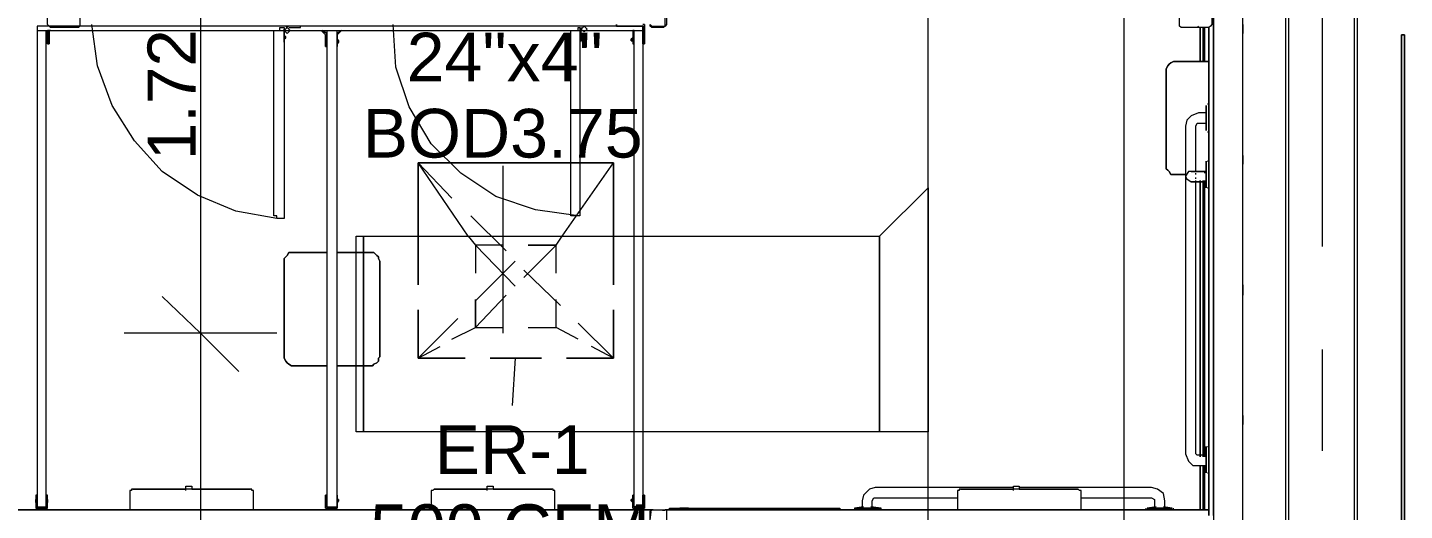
# Model space of a CAD drawing. Header units: metres. Extents: x -2 to 237, y -8 to 52.
# Drawn here: x 36.022 to 40.313, y 29.409 to 30.914 of the extents above; entities that cross this region are included whole.
import ezdxf

# ---------------------------------------------------------------- set-up
doc = ezdxf.new("R2010")
doc.units = ezdxf.units.M
doc.layers.add('HVAC - Ductos', color=5, linetype='Continuous', lineweight=0)
doc.layers.add('PDF_Text', color=7, linetype='Continuous', lineweight=0)
doc.layers.add('PDF_Geometry', color=7, linetype='Continuous', lineweight=0, true_color=0xaaaaaa)
doc.layers.add('PDF_Solid Fills', color=7, linetype='Continuous', lineweight=0, true_color=0xffffff)
doc.styles.add('PDF Helvetica', font='')
doc.styles.get('PDF Helvetica').set_extended_font_data('Helvetica')

msp = doc.modelspace()

# ---------------------------------------------------------------- hatches: boundary and pattern name
at = {"layer": 'PDF_Solid Fills', "lineweight": 0, "transparency": 33554559}
h = msp.add_hatch(color=256, dxfattribs=at)
h.paths.add_polyline_path([(37.9718, 29.4117), (38.0085, 29.4072), (38.0085, 29.4117)])
h.paths.add_polyline_path([(38.0085, 29.3659), (37.9718, 29.3659), (38.0085, 29.3614), (38.0085, 29.3614)])
h.paths.add_polyline_path([(37.9673, 29.4072), (37.9627, 29.4072), (37.9627, 29.3705)])

# ---------------------------------------------------------------- linework, layer by layer
at = {"layer": 'HVAC - Ductos', "lineweight": 0}
for points in [[(38.8287, 28.5733), (38.8287, 32.5547), (39.438, 32.5547), (39.438, 28.5733)], [(38.6775, 30.2639), (38.8287, 30.4151), (38.8287, 29.6545), (38.6775, 29.6545)], [(37.0693, 30.2639), (37.0693, 29.6545), (37.0464, 29.6545), (37.0464, 30.2639)], [(37.0693, 30.2639), (38.6775, 30.2639), (38.6775, 29.6545), (37.0693, 29.6545)], [(37.2388, 30.2639), (37.2388, 30.1127)], [(37.8482, 30.1127), (37.8482, 30.2639)], [(37.2388, 30.0348), (37.2388, 29.8836), (37.3854, 29.8836), (37.2388, 29.8836)], [(37.7015, 29.8836), (37.8482, 29.8836), (37.8482, 30.0348), (37.8482, 29.8836)], [(37.4633, 29.8836), (37.6237, 29.8836)]]:
    msp.add_lwpolyline(points, close=True, dxfattribs=at)
for points in [[(36.5607, 32.431), (36.5607, 31.6797), (36.5607, 29.9615), (36.5607, 27.7807), (36.5607, 27.2584), (36.5607, 25.7831)], [(37.2388, 30.493), (37.3442, 30.383)], [(37.6878, 30.2639), (37.8482, 30.493), (37.8482, 30.2639), (37.8482, 30.493), (37.2388, 30.493), (37.2388, 30.2639), (37.2388, 30.493), (37.8482, 30.493)], [(37.3946, 30.2639), (37.2388, 30.493)], [(37.5046, 29.9615), (37.5046, 30.4838)], [(37.4038, 30.328), (37.5137, 30.2181)], [(37.3946, 30.2639), (37.4175, 30.2364), (37.4175, 30.1494)], [(37.6695, 30.1494), (37.6695, 30.2364), (37.6878, 30.2639)], [(37.5046, 30.2364), (37.4175, 30.2364)], [(37.6695, 30.2364), (37.5825, 30.2364)], [(37.5412, 30.186), (37.4175, 30.0623)], [(37.5687, 30.1585), (37.6833, 30.0486)], [(36.6799, 29.8424), (36.5607, 29.9615), (36.4416, 30.0761)], [(37.4175, 30.0669), (37.4175, 29.9799)], [(37.7382, 29.9432), (37.6695, 29.9799), (37.6695, 30.0669)], [(37.3626, 30.0073), (37.2388, 29.8836), (37.3076, 29.9202)], [(36.799, 29.9615), (36.5607, 29.9615), (36.3225, 29.9615)], [(37.3442, 29.9432), (37.4175, 29.9799), (37.5046, 29.9799)], [(37.5825, 29.9799), (37.6695, 29.9799)], [(37.7382, 29.9936), (37.8482, 29.8836), (37.7795, 29.9202)], [(37.5412, 29.8836), (37.5321, 29.737)]]:
    msp.add_lwpolyline(points, dxfattribs=at)
at = {"layer": 'PDF_Geometry', "lineweight": 0}
for points in [[(39.7175, 29.3934), (39.7175, 32.518), (39.7175, 27.1118)], [(39.8091, 25.5815), (39.8091, 25.554), (39.8091, 32.518), (39.8091, 32.4906)], [(39.8091, 25.554), (39.8091, 32.518)], [(40.1573, 28.0281), (40.1573, 31.9912), (40.1573, 31.9958), (40.1527, 32.0004), (40.1482, 32.0004), (40.1436, 32.005), (40.139, 32.005), (40.1344, 32.005), (39.9786, 32.005), (39.9695, 32.005), (39.9649, 32.005), (39.9604, 32.0004), (39.9558, 32.0004), (39.9558, 31.9958), (39.9512, 31.9912), (39.9512, 28.0281)], [(40.0566, 31.501), (40.0566, 30.2318)], [(39.9512, 30.9832), (39.9466, 30.9878), (39.942, 30.9924), (39.942, 30.997), (39.942, 31.0016), (39.942, 27.8906), (39.942, 27.886), (39.942, 27.8815), (39.9466, 27.8769), (39.9558, 27.8723), (39.9604, 27.8677), (39.9695, 27.8677), (40.139, 27.8677), (40.1482, 27.8677), (40.1527, 27.8723), (40.1619, 27.8769), (40.1665, 27.8815), (40.1665, 27.886), (40.1665, 27.8906), (40.1665, 31.0016)], [(36.0521, 30.9054), (36.0521, 29.4209), (36.0797, 29.4209), (36.0797, 30.9054)], [(36.1484, 30.9145), (36.153, 30.9191)], [(36.799, 30.3189), (36.799, 30.328), (36.7898, 30.328), (36.7898, 30.9054), (36.8082, 30.9054), (36.8082, 30.9145), (36.8219, 30.9145), (36.8219, 30.3189), (36.799, 30.3189), (36.6707, 30.3418), (36.5516, 30.3922), (36.4416, 30.4655), (36.3546, 30.5617), (36.2858, 30.6717), (36.24, 30.7954), (36.2217, 30.9236)], [(36.8219, 30.9008), (36.8219, 30.8962), (36.8219, 30.9054), (36.8219, 30.9099)], [(36.8356, 30.9145), (36.8402, 30.9145), (36.8723, 30.9145), (36.8723, 30.9191), (36.8402, 30.9191), (36.8356, 30.9191), (36.8265, 30.9145)], [(36.9548, 30.8916), (36.9548, 30.8962), (36.941, 30.9054), (36.9548, 30.8962), (36.9548, 30.8916), (36.9548, 30.855), (36.9502, 30.855), (36.9502, 30.8916), (36.9365, 30.9054), (36.9502, 30.8916), (36.9502, 30.855), (36.9548, 30.855)], [(36.9548, 30.9054), (36.9548, 29.4209), (36.9869, 29.4209), (36.9869, 30.9054)], [(36.9869, 30.855), (36.9869, 30.8916), (37.0006, 30.9054), (36.9869, 30.8962), (36.9869, 30.8916)], [(37.7382, 30.328), (37.7153, 30.328), (37.7153, 30.9054), (37.7382, 30.9054), (37.7382, 30.9145), (37.7428, 30.9145), (37.7428, 30.328), (37.7382, 30.328), (37.6053, 30.3464), (37.4817, 30.3876), (37.3717, 30.4609), (37.28, 30.5525), (37.2114, 30.6671), (37.1701, 30.7908), (37.1609, 30.9236)], [(37.7474, 30.9145), (37.7474, 30.9054), (37.7428, 30.9008), (37.7428, 30.8733), (37.7474, 30.8733), (37.7474, 30.9008), (37.7474, 30.9054)], [(37.9398, 30.8641), (37.9444, 30.8641), (37.9444, 30.9191), (37.9444, 30.9236), (37.9398, 30.9236), (37.9444, 30.9236), (37.9444, 30.9191), (37.9444, 30.8641), (37.9398, 30.8641), (37.9398, 30.9191), (37.8986, 30.9191), (37.8574, 30.9191), (37.8574, 30.9236), (37.8574, 30.9191), (37.8848, 30.9191), (37.8986, 30.9191), (37.9398, 30.9191), (37.9398, 29.4209), (37.9123, 29.4209), (37.9123, 30.9054), (37.9078, 30.9054), (37.9078, 30.9008), (37.9078, 30.8641), (37.9123, 30.8641)], [(37.9032, 30.9054), (37.9032, 30.9054)], [(37.9032, 30.9054), (37.9078, 30.9054), (37.9078, 30.9008), (37.9078, 30.8641), (37.9123, 30.8641), (37.9123, 30.9054), (37.9078, 30.9054)], [(39.7037, 29.3934), (39.7037, 29.4117), (39.7037, 30.9145), (39.7037, 29.4117), (38.0085, 29.4117), (39.7037, 29.4117), (38.0085, 29.4117), (39.7037, 29.4117), (39.7037, 30.9145), (39.7037, 30.8091), (39.5984, 30.8091), (39.5938, 30.8091), (39.5846, 30.8046), (39.5801, 30.8), (39.5755, 30.7954), (39.5709, 30.7862), (39.5709, 30.7816), (39.5709, 30.4838), (39.5709, 30.4746), (39.5755, 30.47), (39.5801, 30.4655), (39.5846, 30.4563), (39.5938, 30.4563), (39.5984, 30.4563), (39.6304, 30.4563), (39.5984, 30.4563), (39.5938, 30.4563), (39.5846, 30.4563), (39.5801, 30.4655), (39.5755, 30.47), (39.5709, 30.4746), (39.5709, 30.4838), (39.5709, 30.7816), (39.5709, 30.7862), (39.5755, 30.7954), (39.5801, 30.8), (39.5846, 30.8046), (39.5938, 30.8091), (39.5984, 30.8091), (39.7037, 30.8091), (39.7037, 30.9145), (39.7037, 29.3934)], [(39.6671, 30.9145), (39.6717, 30.9191)], [(39.6855, 30.9145), (39.6855, 30.8091)], [(39.6855, 30.9145), (39.6855, 30.8091)], [(39.69, 30.9145), (39.69, 30.8091)], [(39.69, 30.9145), (39.69, 30.8091)], [(39.69, 30.8091), (39.69, 30.9145)], [(39.69, 30.8091), (39.69, 30.9145)], [(39.8091, 30.9236), (39.8091, 30.8962)], [(36.0888, 30.8733), (36.0888, 30.8778), (36.0888, 30.8733)], [(36.0888, 30.8733), (36.0888, 30.8778), (36.0888, 30.8733)], [(36.0888, 30.8733), (36.0888, 30.8733)], [(36.0888, 30.8733), (36.0888, 30.8733)], [(36.8219, 30.8962), (36.8219, 30.8687), (36.8219, 30.8962)], [(36.8219, 30.8778), (36.8265, 30.8824), (36.8265, 30.887), (36.8219, 30.887)], [(36.9502, 30.8733), (36.9502, 30.8687), (36.9502, 30.8733)], [(36.9502, 30.8733), (36.9502, 30.8687), (36.9502, 30.8733)], [(36.9914, 30.8687), (36.9914, 30.8733), (36.9914, 30.8687)], [(36.9914, 30.8687), (36.9914, 30.8733), (36.9914, 30.8687)], [(37.7474, 30.8916), (37.752, 30.887), (37.752, 30.8824), (37.7474, 30.8824)], [(37.9032, 30.8778), (37.9032, 30.8733), (37.9032, 30.8778)], [(37.9032, 30.8778), (37.9032, 30.8733), (37.9032, 30.8778)], [(37.9444, 30.8733), (37.9444, 30.8778), (37.9444, 30.8733)], [(37.9444, 30.8733), (37.9444, 30.8778), (37.9444, 30.8733)], [(39.6991, 30.6763), (39.7037, 30.6763), (39.7037, 30.6671), (39.7037, 30.8091), (39.5984, 30.8091), (39.5938, 30.8091), (39.5846, 30.8046), (39.5801, 30.8), (39.5755, 30.7954), (39.5709, 30.7862), (39.5709, 30.7816), (39.5709, 30.4838), (39.5709, 30.4746), (39.5755, 30.47), (39.5801, 30.4655), (39.5846, 30.4563), (39.5938, 30.4563), (39.5984, 30.4563), (39.6304, 30.4563)], [(39.6946, 30.6487), (39.6717, 30.6487), (39.6488, 30.6396), (39.635, 30.6259), (39.6304, 30.6075), (39.6304, 29.5858), (39.6396, 29.5629), (39.6533, 29.5492), (39.6717, 29.5492), (39.6946, 29.5492)], [(39.6946, 30.6717), (39.6946, 30.6442)], [(39.7037, 30.6763), (39.7037, 30.6671), (39.7037, 30.6533), (39.7037, 30.6305), (39.7037, 30.6121), (39.7037, 30.5938), (39.7037, 30.5892), (39.7037, 30.5938), (39.7037, 30.493), (39.7037, 30.4976), (39.7037, 30.493), (39.7037, 30.4976), (39.6991, 30.4976), (39.7037, 30.4976), (39.7037, 30.493), (39.7037, 30.4792), (39.7037, 30.4563), (39.7037, 30.4334), (39.7037, 30.4197), (39.7037, 30.4151), (39.7037, 30.4197), (39.7037, 29.6041), (39.7037, 29.6087)], [(39.6625, 30.4655), (39.6625, 30.6075), (39.6671, 30.6167), (39.6717, 30.6167), (39.6946, 30.6167)], [(39.6946, 30.6213), (39.6946, 30.5938)], [(39.6991, 30.5892), (39.7037, 30.5892)], [(39.8091, 30.5159), (39.8091, 30.4884)], [(39.6488, 30.4655), (39.6579, 30.4655), (39.6717, 30.4655), (39.6946, 30.4655), (39.6717, 30.4655), (39.6533, 30.4655), (39.6488, 30.4655), (39.6396, 30.4655), (39.6304, 30.4518), (39.635, 30.4426), (39.6488, 30.4334), (39.6579, 30.4334), (39.6717, 30.4334), (39.6946, 30.4334), (39.6717, 30.4334), (39.6533, 30.4334), (39.6488, 30.4334)], [(39.6625, 30.4563), (39.6625, 30.4609)], [(39.6625, 30.4426), (39.6625, 30.4472)], [(39.6946, 29.5813), (39.6717, 29.5813), (39.6671, 29.5813), (39.6625, 29.5858), (39.6625, 30.438)], [(39.6855, 30.438), (39.6855, 29.5767)], [(39.6855, 30.438), (39.6855, 29.5767)], [(39.69, 30.4655), (39.69, 30.4609)], [(39.69, 30.438), (39.69, 29.5767)], [(39.69, 30.438), (39.69, 29.5767)], [(39.69, 29.5767), (39.69, 30.438)], [(39.69, 29.5767), (39.69, 30.438)], [(39.6946, 30.4426), (39.6946, 30.4151), (39.6946, 30.438)], [(39.7037, 30.4197), (39.7037, 30.4151), (39.7037, 30.4197)], [(39.7037, 30.4197), (39.7037, 29.6041)], [(37.7382, 30.328), (37.7382, 30.328)], [(39.8091, 30.1127), (39.8091, 30.0807)], [(40.0566, 29.9111), (40.0566, 29.595)], [(39.8091, 29.705), (39.8091, 29.6775)], [(39.6946, 29.6087), (39.69, 29.5767)], [(39.6991, 29.6087), (39.7037, 29.6087), (39.7037, 29.6041), (39.7037, 29.5904), (39.7037, 29.5675), (39.7037, 29.5446), (39.7037, 29.5309), (39.7037, 29.5263), (39.7037, 29.5309), (39.7037, 29.4438), (39.7037, 29.5309)], [(39.6855, 29.5492), (39.6855, 29.4117)], [(39.6855, 29.5492), (39.6855, 29.4117)], [(39.69, 29.5492), (39.69, 29.4117)], [(39.69, 29.5492), (39.69, 29.4117)], [(39.69, 29.4117), (39.69, 29.5492)], [(39.69, 29.4117), (39.69, 29.5492)], [(39.6946, 29.5537), (39.6946, 29.5263)], [(39.6991, 29.5263), (39.7037, 29.5263)], [(36.5149, 29.4713), (36.5149, 29.485), (36.5333, 29.485), (36.5333, 29.4759)], [(37.4542, 29.4713), (37.4542, 29.485), (37.4725, 29.485), (37.4725, 29.4759)], [(39.0944, 29.4713), (39.0944, 29.485), (39.1127, 29.485), (39.1127, 29.4759)], [(36.0521, 29.4575), (36.0476, 29.4575), (36.0476, 29.4209), (36.0476, 29.4163), (36.0521, 29.4163), (36.0797, 29.4163), (36.0843, 29.4163), (36.0843, 29.4209), (36.0843, 29.4575), (36.0797, 29.4575)], [(36.0476, 29.4438), (36.0476, 29.4438)], [(36.0476, 29.4438), (36.0476, 29.4392), (36.0476, 29.4438)], [(36.0476, 29.4438), (36.0476, 29.4438)], [(36.0476, 29.4438), (36.0476, 29.4392), (36.0476, 29.4438)], [(36.0843, 29.4438), (36.0843, 29.4438)], [(36.0843, 29.4392), (36.0843, 29.4438), (36.0843, 29.4392)], [(36.0843, 29.4438), (36.0843, 29.4438)], [(36.0843, 29.4392), (36.0843, 29.4438), (36.0843, 29.4392)], [(36.35, 29.4759), (36.3454, 29.4759), (36.3454, 29.4713), (36.3408, 29.4713), (36.3408, 29.4667), (36.3408, 29.4621), (36.3408, 29.4117), (36.7257, 29.4117), (36.7257, 29.4621), (36.7257, 29.4667), (36.7257, 29.4713), (36.7211, 29.4713), (36.7211, 29.4759), (36.7165, 29.4759)], [(36.5837, 29.4759), (36.7165, 29.4759), (36.35, 29.4759), (36.4645, 29.4759)], [(36.4645, 29.4759), (36.4645, 29.4759)], [(36.5333, 29.4759), (36.5837, 29.4759), (36.5333, 29.4759)], [(36.5837, 29.4759), (36.5837, 29.4759)], [(36.9502, 29.4438), (36.9502, 29.4438)], [(36.9502, 29.4438), (36.9502, 29.4392), (36.9502, 29.4438)], [(36.9502, 29.4438), (36.9502, 29.4438)], [(36.9502, 29.4438), (36.9502, 29.4392), (36.9502, 29.4438)], [(36.9914, 29.4392), (36.9914, 29.4438), (36.9914, 29.4392)], [(36.9914, 29.4392), (36.9914, 29.4438), (36.9914, 29.4392)], [(37.2892, 29.4759), (37.2846, 29.4713), (37.28, 29.4713), (37.28, 29.4667), (37.28, 29.4621), (37.28, 29.4117), (37.6649, 29.4117), (37.6649, 29.4621), (37.6649, 29.4667), (37.6649, 29.4713), (37.6603, 29.4713), (37.6603, 29.4759), (37.6558, 29.4759)], [(37.5229, 29.4759), (37.6558, 29.4759), (37.2892, 29.4759), (37.4038, 29.4759)], [(37.4038, 29.4759), (37.4038, 29.4759)], [(37.4725, 29.4759), (37.5229, 29.4759), (37.4725, 29.4759)], [(37.5229, 29.4759), (37.5229, 29.4759)], [(37.9032, 29.4438), (37.9032, 29.4392), (37.9032, 29.4438)], [(37.9032, 29.4438), (37.9032, 29.4392), (37.9032, 29.4438)], [(37.9398, 29.4163), (37.9123, 29.4163), (37.9398, 29.4163), (37.9398, 29.4575), (37.9444, 29.4575), (37.9444, 29.4209), (37.9444, 29.4163), (37.9398, 29.4163), (37.9123, 29.4163), (37.9078, 29.4163), (37.9078, 29.4209), (37.9078, 29.4575), (37.9123, 29.4575), (37.9078, 29.4575), (37.9078, 29.4209), (37.9078, 29.4163), (37.9123, 29.4163), (37.9398, 29.4163), (37.9444, 29.4163), (37.9444, 29.4209), (37.9444, 29.4575), (37.9398, 29.4575)], [(37.9444, 29.4438), (37.9444, 29.4438)], [(37.9444, 29.4392), (37.9444, 29.4438), (37.9444, 29.4392)], [(37.9444, 29.4438), (37.9444, 29.4438)], [(37.9444, 29.4392), (37.9444, 29.4438), (37.9444, 29.4392)], [(39.0944, 29.4805), (38.6637, 29.4805), (38.6454, 29.4759), (38.6271, 29.4575), (38.6225, 29.4392), (38.6225, 29.4163)], [(38.6545, 29.4163), (38.6545, 29.4392), (38.6591, 29.4484), (38.6637, 29.4484), (38.9203, 29.4484)], [(38.9294, 29.4759), (38.9248, 29.4759), (38.9248, 29.4713), (38.9203, 29.4713), (38.9203, 29.4667), (38.9203, 29.4621), (38.9203, 29.4117), (39.3052, 29.4117), (39.3052, 29.4621), (39.3052, 29.4667), (39.3052, 29.4713), (39.3006, 29.4713), (39.296, 29.4759)], [(39.1631, 29.4759), (39.296, 29.4759), (38.9294, 29.4759), (39.044, 29.4759)], [(39.044, 29.4759), (39.044, 29.4759)], [(39.5663, 29.4163), (39.5663, 29.4392), (39.5617, 29.4621), (39.5434, 29.4759), (39.525, 29.4805), (39.1127, 29.4805)], [(39.1127, 29.4759), (39.1631, 29.4759), (39.1127, 29.4759)], [(39.1631, 29.4759), (39.1631, 29.4759)], [(39.3052, 29.4484), (39.525, 29.4484), (39.5342, 29.4438), (39.5342, 29.4392), (39.5342, 29.4163)], [(34.1875, 29.4117), (37.9718, 29.4117), (34.2058, 29.4117)], [(36.0797, 29.4163), (36.0521, 29.4163)], [(38.0361, 29.4163), (38.5446, 29.4163)], [(38.6271, 29.4209), (38.5996, 29.4163), (38.6041, 29.4163), (38.6225, 29.4163), (38.6454, 29.4163), (38.6637, 29.4163), (38.6775, 29.4163), (38.6821, 29.4163), (38.6729, 29.4163), (38.6591, 29.4163), (38.6363, 29.4163), (38.6133, 29.4163), (38.6041, 29.4163), (38.5996, 29.4163), (38.5996, 29.4117)], [(38.6775, 29.4117), (38.6821, 29.4117), (38.6821, 29.4163), (38.6775, 29.4163), (38.6591, 29.4163), (38.6408, 29.4163), (38.6225, 29.4163), (38.6041, 29.4163), (38.5996, 29.4163), (38.6041, 29.4163), (38.6225, 29.4163), (38.6408, 29.4163), (38.6591, 29.4163), (38.6775, 29.4163), (38.6821, 29.4163), (38.65, 29.4209)], [(38.6041, 29.4117), (38.5996, 29.4117), (38.6041, 29.4117), (38.6179, 29.4117), (38.6408, 29.4117), (38.6637, 29.4117), (38.6775, 29.4117), (38.6821, 29.4117)], [(39.5068, 29.4163), (39.5068, 29.4117)], [(39.5113, 29.4117), (39.5068, 29.4117), (39.5113, 29.4117), (39.5296, 29.4117), (39.548, 29.4117), (39.5709, 29.4117), (39.5846, 29.4117), (39.5938, 29.4117)], [(39.5388, 29.4209), (39.5113, 29.4163)], [(39.5892, 29.4163), (39.5617, 29.4209)], [(39.5846, 29.4117), (39.5938, 29.4117), (39.5938, 29.4163)], [(39.7037, 29.4117), (39.7037, 29.4117)]]:
    msp.add_lwpolyline(points, dxfattribs=at)
for points in [[(36.0843, 30.9603), (36.0888, 30.9649), (36.0934, 30.9649), (36.1805, 30.9649), (36.185, 30.9649), (36.185, 30.9603), (36.185, 30.9236), (36.185, 30.9191), (36.1805, 30.9145), (36.0934, 30.9145), (36.0888, 30.9191), (36.0843, 30.9236)], [(37.9673, 30.9191), (38.004, 30.9191), (38.0085, 30.9191), (38.0085, 30.9236), (38.0085, 30.9603), (38.004, 30.9649), (37.9673, 30.9649), (37.9673, 30.9603), (37.9627, 30.9603), (37.9627, 30.9649), (37.9673, 30.9649), (38.004, 30.9649), (38.0085, 30.9649), (38.0131, 30.9603), (38.0131, 30.9236), (38.0085, 30.9191), (38.004, 30.9145), (37.9673, 30.9145), (37.9627, 30.9191), (37.9627, 30.9236)], [(39.6121, 30.9603), (39.6121, 30.9649), (39.6167, 30.9649), (39.7037, 30.9649), (39.7083, 30.9649), (39.7129, 30.9603), (39.7129, 30.9236), (39.7083, 30.9191), (39.7037, 30.9145), (39.6167, 30.9145), (39.6121, 30.9191), (39.6121, 30.9236)], [(36.0521, 30.9054), (37.9398, 30.9054), (37.9398, 30.9191), (36.0521, 30.9191)], [(36.0934, 30.9054), (36.0888, 30.9054), (36.0888, 30.9008), (36.0888, 30.8641), (36.0843, 30.8641), (36.0843, 30.9054), (36.0888, 30.9054), (36.0843, 30.9054), (36.0843, 30.8641), (36.0888, 30.8641), (36.0888, 30.9008), (36.0888, 30.9054)], [(36.8402, 30.9054), (36.8311, 30.9145), (36.8219, 30.9054), (36.8311, 30.8962)], [(37.0006, 30.9054), (36.9869, 30.8962), (36.9869, 30.8916), (36.9869, 30.855), (36.9869, 30.8916)], [(37.7657, 30.9099), (37.7566, 30.9191), (37.7474, 30.9099), (37.7566, 30.9008)], [(39.6763, 30.8091), (39.6763, 30.9145)], [(39.6855, 30.8091), (39.6855, 30.9145)], [(39.6855, 30.8091), (39.6855, 30.9145)], [(39.69, 30.9145), (39.69, 30.8091)], [(39.69, 30.8091), (39.69, 30.9145)], [(36.0797, 30.8778), (36.0843, 30.8778)], [(36.0843, 30.8733), (36.0797, 30.8733)], [(36.0888, 30.8778), (36.0888, 30.8824)], [(36.0888, 30.8824), (36.0888, 30.8778), (36.0888, 30.8733), (36.0888, 30.8778)], [(36.0888, 30.8824), (36.0888, 30.8778), (36.0888, 30.8733), (36.0888, 30.8778)], [(36.9502, 30.8778), (36.9502, 30.8733)], [(36.9502, 30.8641), (36.9502, 30.8687), (36.9502, 30.8733), (36.9502, 30.8778), (36.9502, 30.8733), (36.9502, 30.8687)], [(36.9502, 30.8641), (36.9502, 30.8687), (36.9502, 30.8733), (36.9502, 30.8778), (36.9502, 30.8733), (36.9502, 30.8687)], [(36.9502, 30.8687), (36.9502, 30.8641)], [(36.9914, 30.8733), (36.9869, 30.8778)], [(36.9869, 30.8641), (36.9914, 30.8687)], [(37.9078, 30.8824), (37.9032, 30.8778)], [(37.9032, 30.8733), (37.9078, 30.8733)], [(37.9078, 30.8733), (37.9078, 30.8778), (37.9078, 30.8824), (37.9078, 30.8778)], [(37.9078, 30.8733), (37.9078, 30.8778), (37.9078, 30.8824), (37.9078, 30.8778)], [(37.9444, 30.8778), (37.9444, 30.8824)], [(37.9444, 30.8824), (37.9444, 30.8778), (37.9444, 30.8733), (37.9444, 30.8778)], [(37.9444, 30.8824), (37.9444, 30.8778), (37.9444, 30.8733), (37.9444, 30.8778)], [(40.3039, 30.8916), (40.3039, 25.5448)], [(40.3131, 30.8916), (40.3131, 25.5448), (40.3131, 30.8916), (40.3085, 30.8916), (40.3039, 30.8916), (40.3085, 30.8916)], [(40.3039, 30.8916), (40.3039, 25.5448)], [(40.3131, 30.8916), (40.3131, 25.5448), (40.3131, 30.8916), (40.3085, 30.8916), (40.3039, 30.8916), (40.3085, 30.8916)], [(39.6946, 30.5938), (39.6946, 30.5984), (39.6946, 30.6167), (39.6946, 30.635), (39.6946, 30.6579), (39.6946, 30.6717), (39.6946, 30.6671), (39.6946, 30.6487), (39.6946, 30.6259), (39.6946, 30.6075)], [(39.6946, 30.6717), (39.6946, 30.6671), (39.6946, 30.6533), (39.6946, 30.6305), (39.6946, 30.6121), (39.6946, 30.5984), (39.6946, 30.5938), (39.6946, 30.5984), (39.6946, 30.6121), (39.6946, 30.6305), (39.6946, 30.6533), (39.6946, 30.6671)], [(39.6946, 30.6442), (39.6946, 30.6396), (39.6946, 30.635), (39.6946, 30.6305), (39.6946, 30.6259), (39.6946, 30.6213), (39.6946, 30.6167), (39.6946, 30.6213), (39.6946, 30.6259), (39.6946, 30.6305), (39.6946, 30.635), (39.6946, 30.6396)], [(39.6946, 30.4655), (39.6946, 30.4976)], [(39.6946, 30.4151), (39.6946, 30.4243), (39.6946, 30.438), (39.6946, 30.4609), (39.6946, 30.4838), (39.6946, 30.493), (39.6946, 30.4976), (39.6946, 30.493), (39.6946, 30.4746), (39.6946, 30.4518), (39.6946, 30.4334), (39.6946, 30.4197)], [(39.6946, 30.4976), (39.6946, 30.493), (39.6946, 30.4746), (39.6946, 30.4563), (39.6946, 30.438), (39.6946, 30.4197), (39.6946, 30.4151), (39.6946, 30.4197), (39.6946, 30.438), (39.6946, 30.4563), (39.6946, 30.4746), (39.6946, 30.493)], [(39.6946, 30.4151), (39.6946, 30.4243), (39.6946, 30.438), (39.6946, 30.4609), (39.6946, 30.4838), (39.6946, 30.493), (39.6946, 30.4976), (39.6946, 30.493), (39.6946, 30.4746), (39.6946, 30.4518), (39.6946, 30.4334), (39.6946, 30.4197)], [(39.6946, 30.4976), (39.6946, 30.493), (39.6946, 30.4746), (39.6946, 30.4563), (39.6946, 30.438), (39.6946, 30.4197), (39.6946, 30.4151), (39.6946, 30.4197), (39.6946, 30.438), (39.6946, 30.4563), (39.6946, 30.4746), (39.6946, 30.493)], [(39.6763, 29.5767), (39.6763, 30.438)], [(39.6855, 29.5767), (39.6855, 30.438)], [(39.6855, 29.5767), (39.6855, 30.438)], [(39.69, 30.438), (39.69, 29.5767)], [(39.69, 29.5767), (39.69, 30.438)], [(39.6946, 30.4518), (39.6946, 30.4472), (39.6946, 30.4426), (39.6946, 30.438), (39.6946, 30.4426), (39.6946, 30.4472), (39.6946, 30.4518), (39.6946, 30.4563), (39.6946, 30.4609), (39.6946, 30.4655), (39.6946, 30.4609), (39.6946, 30.4563), (39.6946, 30.4518), (39.6946, 30.4563), (39.6946, 30.4609), (39.6946, 30.4655), (39.6946, 30.4609), (39.6946, 30.4563), (39.6946, 30.4518), (39.6946, 30.4472), (39.6946, 30.4426), (39.6946, 30.438), (39.6946, 30.4426), (39.6946, 30.4472)], [(39.7037, 30.4151), (39.6991, 30.4151)], [(36.9548, 29.8607), (36.8494, 29.8607), (36.8448, 29.8607), (36.8356, 29.8653), (36.8311, 29.8699), (36.8265, 29.8745), (36.8219, 29.8836), (36.8219, 29.8882), (36.8219, 30.186), (36.8219, 30.1951), (36.8265, 30.1997), (36.8311, 30.2043), (36.8356, 30.2135), (36.8448, 30.2135), (36.8494, 30.2135), (36.9548, 30.2135), (36.9548, 29.8607), (36.8494, 29.8607), (36.8448, 29.8607), (36.8356, 29.8653), (36.8311, 29.8699), (36.8265, 29.8745), (36.8219, 29.8836), (36.8219, 29.8882), (36.8219, 30.186), (36.8219, 30.1951), (36.8265, 30.1997), (36.8311, 30.2043), (36.8356, 30.2135), (36.8448, 30.2135), (36.8494, 30.2135), (36.9548, 30.2135), (36.8494, 30.2135), (36.8448, 30.2135), (36.8356, 30.2135), (36.8311, 30.2043), (36.8265, 30.1997), (36.8219, 30.1951), (36.8219, 30.186), (36.8219, 29.8882), (36.8219, 29.8836), (36.8265, 29.8745), (36.8311, 29.8699), (36.8356, 29.8653), (36.8448, 29.8607), (36.8494, 29.8607)], [(36.9869, 30.2135), (37.0877, 30.2135), (37.0968, 30.2135), (37.1014, 30.2135), (37.1105, 30.2043), (37.1151, 30.1997), (37.1151, 30.1951), (37.1197, 30.186), (37.1197, 29.8882), (37.1151, 29.8836), (37.1151, 29.8745), (37.1105, 29.8699), (37.1014, 29.8653), (37.0968, 29.8607), (37.0877, 29.8607), (36.9869, 29.8607), (36.9869, 30.2135), (37.0877, 30.2135), (37.0968, 30.2135), (37.1014, 30.2135), (37.1105, 30.2043), (37.1151, 30.1997), (37.1151, 30.1951), (37.1197, 30.186), (37.1197, 29.8882), (37.1151, 29.8836), (37.1151, 29.8745), (37.1105, 29.8699), (37.1014, 29.8653), (37.0968, 29.8607), (37.0877, 29.8607), (36.9869, 29.8607), (37.0877, 29.8607), (37.0968, 29.8607), (37.1014, 29.8653), (37.1105, 29.8699), (37.1151, 29.8745), (37.1151, 29.8836), (37.1197, 29.8882), (37.1197, 30.186), (37.1151, 30.1951), (37.1151, 30.1997), (37.1105, 30.2043), (37.1014, 30.2135), (37.0968, 30.2135), (37.0877, 30.2135)], [(39.6946, 29.5263), (39.6946, 29.5354), (39.6946, 29.5492), (39.6946, 29.5721), (39.6946, 29.595), (39.6946, 29.6041), (39.6946, 29.6087), (39.6946, 29.6041), (39.6946, 29.5858), (39.6946, 29.5629), (39.6946, 29.5446), (39.6946, 29.5309)], [(39.6946, 29.6087), (39.6946, 29.6041), (39.6946, 29.5904), (39.6946, 29.5675), (39.6946, 29.5492), (39.6946, 29.5354), (39.6946, 29.5263), (39.6946, 29.5354), (39.6946, 29.5492), (39.6946, 29.5675), (39.6946, 29.5904), (39.6946, 29.6041)], [(39.6946, 29.5492), (39.6946, 29.5537), (39.6946, 29.5583), (39.6946, 29.5629), (39.6946, 29.5675), (39.6946, 29.5721), (39.6946, 29.5767), (39.6946, 29.5721), (39.6946, 29.5675), (39.6946, 29.5629), (39.6946, 29.5583), (39.6946, 29.5537)], [(39.6763, 29.4117), (39.6763, 29.5492)], [(39.6855, 29.4117), (39.6855, 29.5492)], [(39.6855, 29.4117), (39.6855, 29.5492)], [(39.69, 29.5492), (39.69, 29.4117)], [(39.69, 29.4117), (39.69, 29.5492)], [(36.0843, 29.4209), (36.0843, 29.4575), (36.0797, 29.4575), (36.0797, 29.4163), (36.0521, 29.4163), (36.0521, 29.4575), (36.0476, 29.4575), (36.0476, 29.4209), (36.0476, 29.4163), (36.0521, 29.4163), (36.0797, 29.4163), (36.0843, 29.4163)], [(36.0476, 29.4346), (36.0476, 29.4392), (36.0476, 29.4438), (36.0476, 29.4392)], [(36.0476, 29.4346), (36.0476, 29.4392), (36.0476, 29.4438), (36.0476, 29.4392)], [(36.0476, 29.4392), (36.0476, 29.4346)], [(36.0843, 29.4438), (36.0843, 29.4392), (36.0843, 29.4346), (36.0843, 29.4392)], [(36.0843, 29.4438), (36.0843, 29.4392), (36.0843, 29.4346), (36.0843, 29.4392)], [(36.0843, 29.4346), (36.0843, 29.4392)], [(36.4645, 29.4759), (36.5149, 29.4759)], [(36.9502, 29.4209), (36.9502, 29.4575), (36.9548, 29.4575), (36.9502, 29.4575), (36.9502, 29.4209), (36.9502, 29.4163), (36.9548, 29.4163), (36.9823, 29.4163), (36.9869, 29.4163), (36.9869, 29.4209), (36.9869, 29.4575), (36.9869, 29.4209), (36.9869, 29.4163), (36.9823, 29.4163), (36.9548, 29.4163), (36.9502, 29.4163)], [(36.9502, 29.4346), (36.9502, 29.4392), (36.9502, 29.4438), (36.9502, 29.4392)], [(36.9502, 29.4346), (36.9502, 29.4392), (36.9502, 29.4438), (36.9502, 29.4392)], [(36.9502, 29.4392), (36.9502, 29.4346)], [(36.9914, 29.4438), (36.9869, 29.4438)], [(36.9869, 29.4438), (36.9869, 29.4392), (36.9869, 29.4346), (36.9869, 29.4392)], [(36.9869, 29.4438), (36.9869, 29.4392), (36.9869, 29.4346), (36.9869, 29.4392)], [(36.9869, 29.4346), (36.9914, 29.4392)], [(37.4038, 29.4759), (37.4542, 29.4759)], [(37.9078, 29.4438), (37.9032, 29.4438)], [(37.9032, 29.4392), (37.9078, 29.4346)], [(37.9078, 29.4346), (37.9078, 29.4392), (37.9078, 29.4438), (37.9078, 29.4392)], [(37.9078, 29.4346), (37.9078, 29.4392), (37.9078, 29.4438), (37.9078, 29.4392)], [(37.9444, 29.4438), (37.9444, 29.4392), (37.9444, 29.4346), (37.9444, 29.4392)], [(37.9444, 29.4438), (37.9444, 29.4392), (37.9444, 29.4346), (37.9444, 29.4392)], [(37.9444, 29.4346), (37.9444, 29.4392)], [(39.044, 29.4759), (39.0944, 29.4759)], [(34.1875, 29.4117), (37.9718, 29.4117), (34.2058, 29.4117)], [(36.9548, 29.4163), (36.9823, 29.4163), (36.9869, 29.4163), (36.9823, 29.4163)], [(37.9627, 29.4072), (37.9673, 29.4117), (37.9718, 29.4117), (38.0085, 29.4117), (38.0131, 29.4117), (38.0131, 29.4072), (38.0131, 29.3705), (38.0131, 29.3659), (38.0085, 29.3613), (37.9718, 29.3613), (37.9673, 29.3659), (37.9627, 29.3705)], [(38.0223, 29.4163), (38.5538, 29.4163), (38.5538, 29.4117), (38.0223, 29.4117)], [(38.0819, 29.4163), (38.0773, 29.4163), (38.0727, 29.4163), (38.0681, 29.4163), (38.0635, 29.4163), (38.0589, 29.4163), (38.0544, 29.4163), (38.0589, 29.4163), (38.0635, 29.4163), (38.0681, 29.4163), (38.0727, 29.4163), (38.0773, 29.4163)], [(38.6271, 29.4163), (38.6317, 29.4163), (38.6363, 29.4163), (38.6408, 29.4163), (38.6454, 29.4163), (38.65, 29.4163), (38.6545, 29.4163), (38.65, 29.4163), (38.6454, 29.4163), (38.6408, 29.4163), (38.6363, 29.4163), (38.6317, 29.4163)], [(39.5113, 29.4163), (39.5159, 29.4163), (39.5342, 29.4163), (39.5526, 29.4163), (39.5755, 29.4163), (39.5892, 29.4163), (39.5846, 29.4163), (39.5663, 29.4163), (39.5434, 29.4163), (39.525, 29.4163)], [(39.5892, 29.4163), (39.5846, 29.4163), (39.5709, 29.4163), (39.548, 29.4163), (39.5296, 29.4163), (39.5159, 29.4163), (39.5113, 29.4163), (39.5159, 29.4163), (39.5296, 29.4163), (39.548, 29.4163), (39.5709, 29.4163), (39.5846, 29.4163)], [(39.5617, 29.4163), (39.5571, 29.4163), (39.5526, 29.4163), (39.548, 29.4163), (39.5434, 29.4163), (39.5388, 29.4163), (39.5342, 29.4163), (39.5388, 29.4163), (39.5434, 29.4163), (39.548, 29.4163), (39.5526, 29.4163), (39.5571, 29.4163)]]:
    msp.add_lwpolyline(points, close=True, dxfattribs=at)
at = {"layer": 'PDF_Geometry', "color": 8, "lineweight": 0, "true_color": 0x808080}
for points in [[(37.5412, 30.1081), (37.4175, 30.2364), (37.4175, 30.1494)], [(37.5046, 30.2364), (37.4175, 30.2364)], [(37.5825, 30.2364), (37.6695, 30.2364), (37.5687, 30.1356)], [(37.6695, 30.1494), (37.6695, 30.2364)], [(37.5137, 30.0807), (37.4175, 29.9799), (37.4175, 30.0669)], [(37.5825, 29.9799), (37.6695, 29.9799), (37.6695, 30.0669)], [(37.4175, 29.9799), (37.5046, 29.9799)]]:
    msp.add_lwpolyline(points, dxfattribs=at)

# ---------------------------------------------------------------- texts
at = {"layer": 'PDF_Text', "lineweight": 0, "insert": (36.4707, 30.5013), "char_height": 0.15002, "attachment_point": 4, "rotation": 90, "style": 'PDF Helvetica'}
msp.add_mtext('1.72 m', dxfattribs=at)
at = {"layer": 'PDF_Text', "lineweight": 0, "char_height": 0.1519, "attachment_point": 4, "style": 'PDF Helvetica'}
for s, insert in [('24"x4"', (37.2035, 30.8224)), ('BOD3.75', (37.0661, 30.5841)), ('ER-1', (37.2906, 29.5991)), ('500 CFM', (37.089, 29.3516))]:
    msp.add_mtext(s, dxfattribs=dict(at, insert=insert))

doc.saveas('drawing.dxf')
